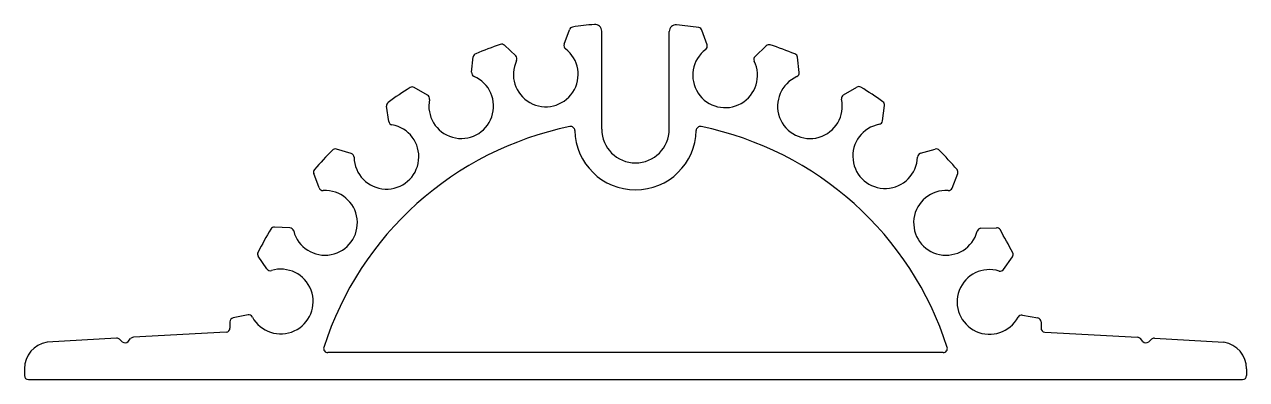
# Model space of a CAD drawing. Extents: x 869.5 to 960.1, y 447.8 to 474.1.
import ezdxf

# ---------------------------------------------------------------- set-up
doc = ezdxf.new("R2010")
doc.units = 0
doc.layers.get('0').update_dxf_attribs({"linetype": 'CONTINUOUS'})

msp = doc.modelspace()

# ---------------------------------------------------------------- linework, layer by layer
for p, q in [((909.532, 472.66), (909.922, 473.735)), ((912.326, 466.348), (912.326, 473.624)), ((917.326, 466.348), (917.326, 473.597)), ((920.133, 472.608), (919.754, 473.687)), ((905.94, 471.796), (905.104, 472.576)), ((923.691, 471.751), (924.52, 472.539)), ((902.676, 470.57), (902.793, 471.708)), ((926.966, 470.556), (926.839, 471.693)), ((899.41, 468.882), (898.415, 469.444)), ((930.247, 468.898), (931.238, 469.469)), ((896.524, 466.926), (896.371, 468.06)), ((933.152, 466.969), (933.294, 468.104)), ((893.746, 464.545), (892.649, 464.869)), ((935.956, 464.563), (937.056, 464.877)), ((891.373, 461.99), (890.969, 463.06)), ((938.304, 461.986), (938.718, 463.052)), ((889.206, 459.02), (888.063, 459.079)), ((940.442, 458.995), (941.585, 459.042)), ((887.496, 455.981), (886.853, 456.927)), ((942.121, 455.939), (942.774, 456.879)), ((886.094, 452.563), (884.999, 452.347)), ((943.51, 452.554), (944.65, 452.34)), ((884.474, 451.293), (877.592, 450.907)), ((884.757, 452.053), (884.757, 451.593)), ((944.894, 452.045), (944.894, 451.593)), ((945.177, 451.293), (952.059, 450.907)), ((876.345, 450.837), (871.189, 450.547)), ((876.562, 450.761), (876.773, 450.572)), ((877.197, 450.596), (877.385, 450.807)), ((952.455, 450.596), (952.266, 450.807)), ((953.089, 450.761), (952.878, 450.572)), ((953.306, 450.836), (958.462, 450.547)), ((937.651, 449.77), (892, 449.77)), ((869.515, 448.573), (869.515, 448.07)), ((869.815, 447.77), (959.836, 447.77)), ((960.136, 448.573), (960.136, 448.07))]:
    msp.add_line(p, q)
for centre, radius, start, end in [((914.687, 442.757), 31.5, 95.29549, 98.26026), ((911.826, 473.624), 0.5, 0, 95.29549), ((917.826, 473.597), 0.5, 84.18849, 180), ((914.687, 442.757), 31.5, 81.17941, 84.18849), ((910.204, 473.633), 0.3, 98.26026, 160.06804), ((919.471, 473.588), 0.3, 19.37163, 81.17941), ((914.956, 442.821), 31.5, 108.80316, 112.3509), ((904.899, 472.356), 0.3, 46.99537, 108.80316), ((908.173, 470.414), 2.4, 154.5083, 52.55512), ((909.814, 472.558), 0.3, 160.06804, 232.55512), ((921.471, 470.349), 2.4, 126.88455, 26.02087), ((919.85, 472.509), 0.3, 306.88455, 19.37163), ((924.726, 472.321), 0.3, 71.72601, 133.5338), ((914.943, 442.695), 31.5, 68.17827, 71.72601), ((903.091, 471.677), 0.3, 112.3509, 174.15869), ((905.736, 471.576), 0.3, 334.5083, 46.99537), ((923.897, 471.534), 0.3, 133.5338, 206.02087), ((926.541, 471.659), 0.3, 6.37048, 68.17827), ((902.975, 470.54), 0.3, 174.15869, 246.64576), ((926.668, 470.523), 0.3, 293.88341, 6.37048), ((914.956, 442.821), 31.5, 122.33626, 125.88401), ((898.267, 469.183), 0.3, 60.52848, 122.33626), ((901.904, 468.061), 2.4, 168.0414, 66.64576), ((927.761, 468.054), 2.4, 113.88341, 12.48777), ((931.388, 469.21), 0.3, 58.19291, 120.00069), ((914.943, 442.695), 31.5, 54.64516, 58.19291), ((899.263, 468.62), 0.3, 348.0414, 60.52848), ((930.397, 468.638), 0.3, 120.00069, 192.48777), ((896.668, 468.1), 0.3, 125.88401, 187.69179), ((932.997, 468.141), 0.3, 352.83738, 54.64516), ((896.821, 466.966), 0.3, 187.69179, 260.17887), ((933.339, 464.35), 2.4, 100.3503, 358.39713), ((932.854, 467.006), 0.3, 280.3503, 352.83738), ((914.826, 442.77), 24.264, 101.55183, 162.2648), ((896.36, 464.306), 2.4, 181.04255, 80.17887), ((910.027, 466.249), 0.3, 1.1815, 101.55183), ((914.826, 466.348), 4.5, 181.1815, 358.8185), ((914.826, 466.348), 2.5, 180, 0), ((919.625, 466.249), 0.3, 78.44817, 178.8185), ((914.826, 442.77), 24.264, 17.7352, 78.44817), ((937.138, 464.588), 0.3, 44.10226, 105.91005), ((914.755, 442.65), 31.5, 135.33741, 138.88515), ((892.564, 464.581), 0.3, 73.52962, 135.33741), ((893.661, 464.257), 0.3, 1.04255, 73.52962), ((936.038, 464.275), 0.3, 105.91005, 178.39713), ((914.733, 442.875), 31.5, 40.55452, 44.10226), ((891.249, 463.166), 0.3, 138.88515, 200.69293), ((938.439, 463.16), 0.3, 338.74674, 40.55452), ((891.803, 459.4), 2.4, 194.57565, 93.18001), ((891.654, 462.096), 0.3, 200.69293, 273.18001), ((937.848, 459.4), 2.4, 86.25966, 344.86402), ((938.024, 462.094), 0.3, 266.25966, 338.74674), ((914.755, 442.65), 31.5, 148.87051, 152.41825), ((888.048, 458.779), 0.3, 87.06273, 148.87051), ((889.19, 458.721), 0.3, 14.57565, 87.06273), ((940.454, 458.695), 0.3, 92.37694, 164.86402), ((941.597, 458.743), 0.3, 30.56916, 92.37694), ((914.733, 442.875), 31.5, 27.02142, 30.56916), ((887.101, 457.096), 0.3, 152.41825, 214.22604), ((942.528, 457.05), 0.3, 325.21363, 27.02142), ((888.521, 453.564), 2.4, 208.66629, 106.71312), ((887.744, 456.15), 0.3, 214.22604, 286.71312), ((941.073, 453.532), 2.4, 72.72656, 331.86288), ((941.875, 456.111), 0.3, 252.72656, 325.21363), ((885.057, 452.053), 0.3, 101.15337, 180), ((886.152, 452.269), 0.3, 28.66629, 101.15337), ((943.454, 452.259), 0.3, 79.3758, 151.86288), ((944.594, 452.045), 0.3, 0, 79.3758), ((884.457, 451.593), 0.3, 273.21754, 0), ((945.194, 451.593), 0.3, 180, 266.78246), ((871.515, 448.573), 2, 99.37499, 180), ((876.362, 450.537), 0.3, 48.2183, 93.21754), ((876.973, 450.796), 0.3, 228.2183, 318.2183), ((877.609, 450.607), 0.3, 93.21754, 138.2183), ((952.042, 450.607), 0.3, 41.7817, 86.7817), ((952.678, 450.796), 0.3, 221.7817, 311.7817), ((953.289, 450.537), 0.3, 86.7817, 131.7817), ((958.136, 448.573), 2, 0, 80.63171), ((892, 450.07), 0.3, 162.2648, 270), ((937.651, 450.07), 0.3, 270, 17.7352), ((869.815, 448.07), 0.3, 180, 270), ((959.836, 448.07), 0.3, 270, 0)]:
    msp.add_arc(centre, radius, start, end)

doc.saveas('drawing.dxf')
